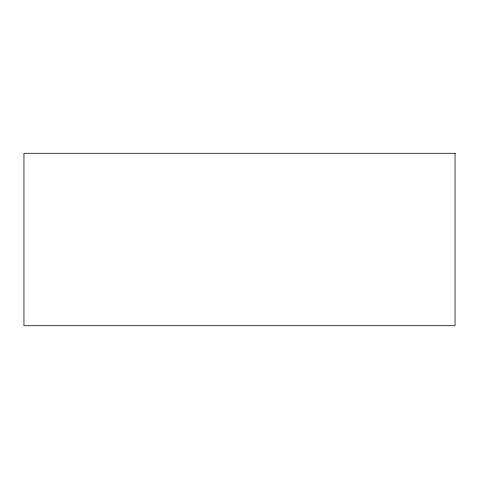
<?xml version="1.0" encoding="UTF-8"?>
<svg xmlns="http://www.w3.org/2000/svg" width="479" height="479" viewBox="0 0 479 479"><rect width="100%" height="100%" fill="white"/><g stroke="black" fill="none" stroke-linecap="round" stroke-linejoin="round"><path stroke-width="0.72" d="M455.05 153.28L23.95 153.28L23.95 325.72L455.05 325.72L455.05 153.28"/></g></svg>
